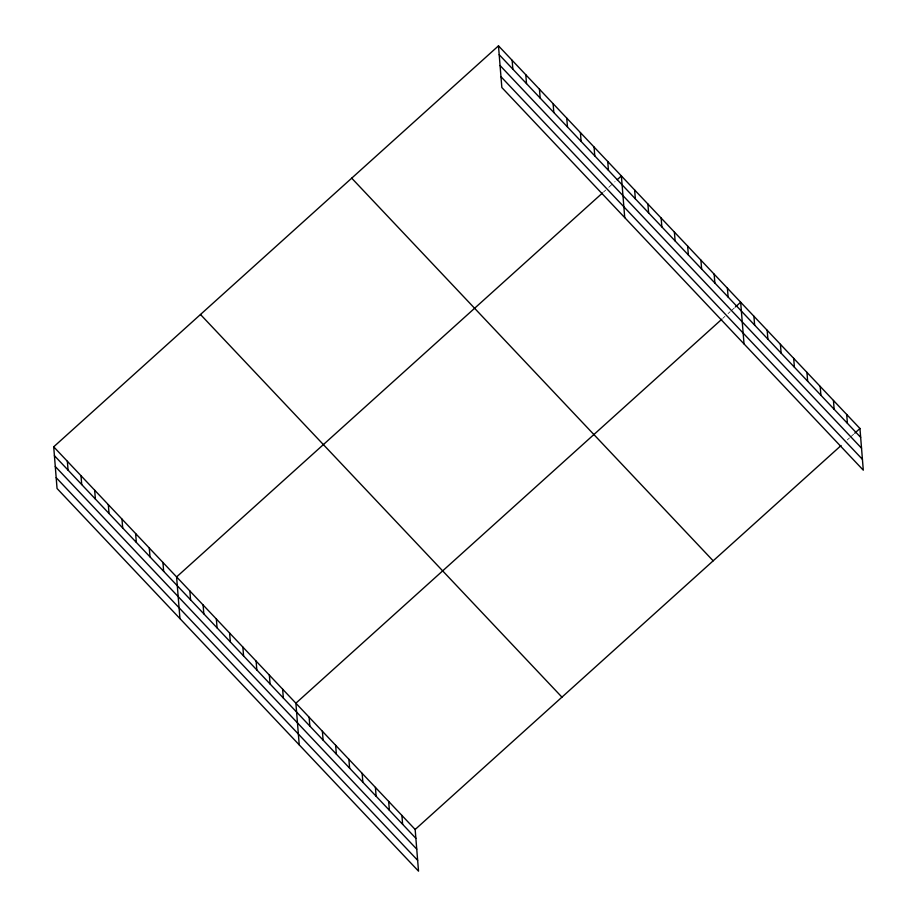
<?xml version="1.0" encoding="UTF-8"?>
<svg xmlns="http://www.w3.org/2000/svg" width="917" height="917" viewBox="0 0 917 917"><rect width="100%" height="100%" fill="white"/><g stroke="black" fill="none" stroke-linecap="round" stroke-linejoin="round"><path stroke-width="0.69" stroke-dasharray="4.58 3.44" d="M603.558 192.02L605.656 190.128M608.796 187.297L615.089 181.623M722.848 318.291L724.934 316.399M728.087 313.568L730.184 311.677M731.227 310.737L734.379 307.894M847.365 439.839L849.463 437.959M850.518 437.008L853.658 434.177"/><path stroke-width="1.38" d="M53.702 446.82L415.16 829.472L418.519 871.15L57.049 488.497L53.702 446.82L498.481 45.85L859.951 428.503L863.298 470.18L501.84 87.528L498.481 45.85M602.515 192.96L176.591 576.931L179.95 618.597M617.187 179.732L621.382 175.949L624.729 217.627M721.794 319.242L295.882 703.201L299.229 744.879M735.423 306.954L740.661 302.232L744.019 343.898M415.16 829.472L841.084 445.513M854.713 433.225L859.951 428.503M499.192 54.699L860.662 437.352M500.063 65.531L861.533 448.184M500.969 76.696L862.427 459.348M351.704 178.173L713.174 560.826M200.479 314.497L561.949 697.149M54.412 455.669L415.871 838.321M55.284 466.501L416.742 849.153M56.178 477.665L417.648 860.318M846.7 414.473L847.411 423.31M833.438 400.442L834.149 409.28M820.188 386.412L820.898 395.25M806.937 372.382L807.648 381.22M793.686 358.352L794.397 367.19M780.424 344.322L781.135 353.16M767.174 330.292L767.884 339.13M753.923 316.262L754.634 325.099M727.41 288.202L728.121 297.039M714.16 274.172L714.87 283.009M700.909 260.13L701.62 268.979M687.647 246.1L688.358 254.949M674.396 232.07L675.107 240.919M661.146 218.04L661.856 226.889M647.895 204.01L648.606 212.859M634.633 189.979L635.343 198.829M607.73 161.495L608.441 170.344M594.067 147.041L594.778 155.879M580.415 132.587L581.126 141.424M566.763 118.133L567.474 126.97M553.1 103.678L553.811 112.516M539.448 89.213L540.159 98.062M525.796 74.758L526.507 83.607M512.133 60.304L512.855 69.153M401.91 815.442L402.62 824.291M388.659 801.412L389.37 810.261M375.408 787.382L376.119 796.231M362.146 773.352L362.857 782.201M348.896 759.322L349.606 768.171M335.645 745.292L336.356 754.141M322.383 731.262L323.105 740.111M309.132 717.232L309.843 726.069M282.631 689.171L283.342 698.009M269.369 675.141L270.079 683.979M256.118 661.111L256.829 669.949M242.867 647.081L243.578 655.919M229.605 633.051L230.327 641.889M216.355 619.021L217.065 627.858M203.104 604.991L203.815 613.828M189.853 590.961L190.564 599.798M162.939 562.465L163.65 571.314M149.288 548.011L149.998 556.86M135.624 533.556L136.346 542.405M121.972 519.102L122.683 527.951M108.321 504.648L109.031 513.486M94.657 490.194L95.379 499.031M81.005 475.74L81.716 484.577M67.354 461.274L68.064 470.123"/></g></svg>
